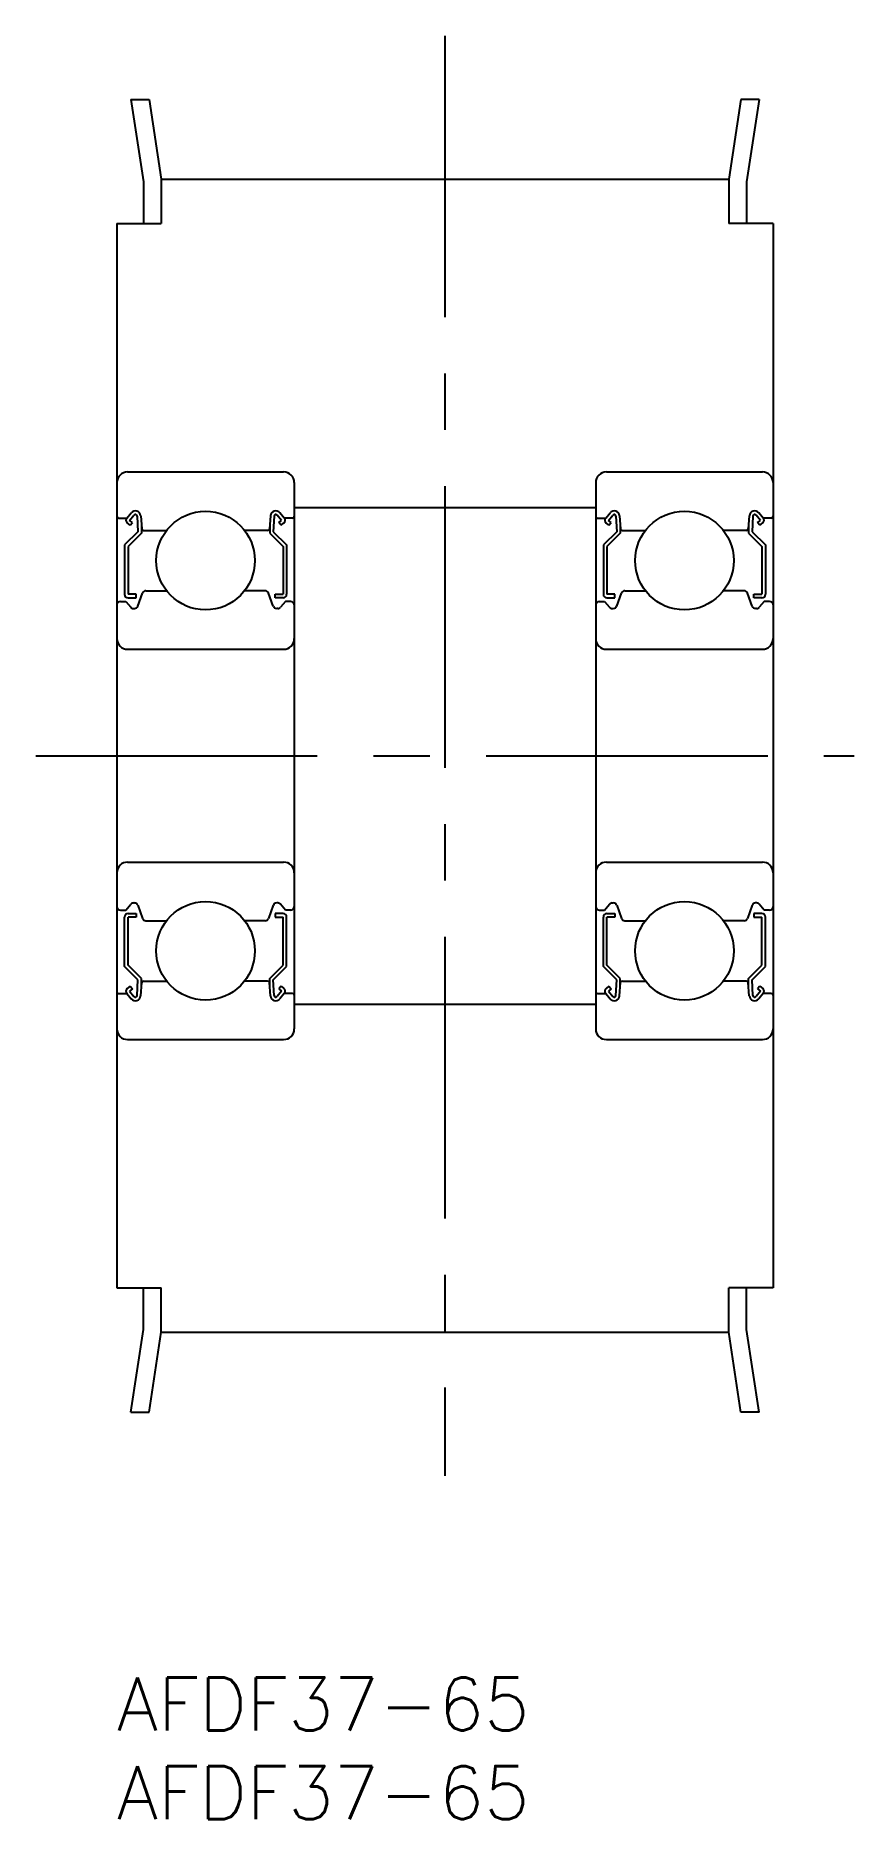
# Model space of a CAD drawing. Extents: x -5 to 42, y -8 to 93.
import ezdxf

# ---------------------------------------------------------------- set-up
doc = ezdxf.new("R2010")
doc.units = 0
doc.header["$LTSCALE"] = 0.5
doc.linetypes.add('CENTER', pattern=[50.8, 31.75, -6.35, 6.35, -6.35])
doc.layers.get('0').update_dxf_attribs({"linetype": 'CONTINUOUS'})
doc.layers.add('CENTER', color=1, linetype='CENTER')
doc.styles.get("Standard").update_dxf_attribs({"font": 'txt.shx', "height": 3, "bigfont": 'bigfont.shx'})

# ---------------------------------------------------------------- blocks, each defined once
blk = doc.blocks.new('*U10')
at = {"color": 7, "linetype": 'CONTINUOUS'}
blk.add_text('AFDF37-65', height=3, dxfattribs=at).set_placement((0, -3))
blk = doc.blocks.new('*U11')
at = {"color": 7, "linetype": 'CONTINUOUS'}
blk.add_text('AFDF37-65', height=3, dxfattribs=at).set_placement((0, -8))

msp = doc.modelspace()

# ---------------------------------------------------------------- linework, layer by layer
at = {"color": 7, "linetype": 'CONTINUOUS'}
for p, q in [((0.79, 88.96), (1.5, 84.31)), ((0.79, 88.96), (1.82, 88.96)), ((1.82, 88.96), (2.5, 84.46)), ((35.18, 88.96), (34.5, 84.46)), ((36.21, 88.96), (35.18, 88.96)), ((36.21, 88.96), (35.5, 84.31)), ((1.5, 84.31), (1.5, 81.96)), ((2.5, 84.46), (34.5, 84.46)), ((2.5, 84.46), (2.5, 81.96)), ((34.5, 84.46), (34.5, 81.96)), ((35.5, 84.31), (35.5, 81.96)), ((0, 81.96), (2.5, 81.96)), ((0, 81.96), (0, 21.96)), ((37, 81.96), (34.5, 81.96)), ((37, 81.96), (37, 21.96)), ((0.6, 67.96), (9.4, 67.96)), ((27.6, 67.96), (36.4, 67.96)), ((10, 67.36), (10, 36.56)), ((27, 67.36), (27, 36.56)), ((0.56, 65.36), (0.81, 65.66)), ((0.71, 65.23), (0.96, 65.53)), ((1.14, 65.47), (1.18, 64.59)), ((1.34, 65.49), (1.4, 64.75)), ((8.66, 65.49), (8.6, 64.75)), ((8.86, 65.47), (8.82, 64.59)), ((9.29, 65.23), (9.04, 65.53)), ((9.44, 65.36), (9.19, 65.66)), ((10, 65.96), (27, 65.96)), ((27.56, 65.36), (27.81, 65.66)), ((27.71, 65.23), (27.96, 65.53)), ((28.14, 65.47), (28.18, 64.59)), ((28.34, 65.49), (28.4, 64.75)), ((35.66, 65.49), (35.6, 64.75)), ((35.86, 65.47), (35.82, 64.59)), ((36.29, 65.23), (36.04, 65.53)), ((36.44, 65.36), (36.19, 65.66)), ((0.1, 65.36), (0.56, 65.36)), ((1.18, 64.59), (0.43, 63.84)), ((0.74, 64.95), (0.58, 65.08)), ((1.38, 64.51), (0.63, 63.76)), ((0.87, 65.1), (0.71, 65.23)), ((0.74, 64.95), (0.87, 65.1)), ((1.38, 64.98), (1.38, 64.51)), ((1.5, 64.66), (2.8, 64.66)), ((8.5, 64.66), (7.2, 64.66)), ((8.62, 64.98), (8.62, 64.51)), ((8.62, 64.51), (9.37, 63.76)), ((8.82, 64.59), (9.57, 63.84)), ((9.13, 65.1), (9.29, 65.23)), ((9.26, 64.95), (9.13, 65.1)), ((9.26, 64.95), (9.42, 65.08)), ((9.9, 65.36), (9.44, 65.36)), ((27.1, 65.36), (27.56, 65.36)), ((28.18, 64.59), (27.43, 63.84)), ((27.74, 64.95), (27.58, 65.08)), ((28.38, 64.51), (27.63, 63.76)), ((27.87, 65.1), (27.71, 65.23)), ((27.74, 64.95), (27.87, 65.1)), ((28.38, 64.98), (28.38, 64.51)), ((28.5, 64.66), (29.8, 64.66)), ((35.5, 64.66), (34.2, 64.66)), ((35.62, 64.98), (35.62, 64.51)), ((35.62, 64.51), (36.37, 63.76)), ((35.82, 64.59), (36.57, 63.84)), ((36.13, 65.1), (36.29, 65.23)), ((36.26, 64.95), (36.13, 65.1)), ((36.26, 64.95), (36.42, 65.08)), ((36.9, 65.36), (36.44, 65.36)), ((0.43, 63.84), (0.43, 61.06)), ((0.63, 63.76), (0.63, 61.06)), ((9.37, 63.76), (9.37, 61.06)), ((9.57, 63.84), (9.57, 61.06)), ((27.43, 63.84), (27.43, 61.06)), ((27.63, 63.76), (27.63, 61.06)), ((36.37, 63.76), (36.37, 61.06)), ((36.57, 63.84), (36.57, 61.06)), ((0.2, 60.66), (0.5, 60.66)), ((0.5, 60.66), (0.78, 60.33)), ((1.08, 61.06), (0.63, 61.06)), ((0.63, 60.86), (1.08, 60.86)), ((1.08, 60.86), (1.08, 61.06)), ((1.18, 60.39), (1.45, 61.13)), ((1.64, 61.26), (2.8, 61.26)), ((8.36, 61.26), (7.2, 61.26)), ((8.82, 60.39), (8.55, 61.13)), ((8.92, 61.06), (9.37, 61.06)), ((8.92, 60.86), (8.92, 61.06)), ((9.37, 60.86), (8.92, 60.86)), ((9.5, 60.66), (9.22, 60.33)), ((9.8, 60.66), (9.5, 60.66)), ((27.2, 60.66), (27.5, 60.66)), ((27.5, 60.66), (27.78, 60.33)), ((28.08, 61.06), (27.63, 61.06)), ((27.63, 60.86), (28.08, 60.86)), ((28.08, 60.86), (28.08, 61.06)), ((28.18, 60.39), (28.45, 61.13)), ((28.64, 61.26), (29.8, 61.26)), ((35.36, 61.26), (34.2, 61.26)), ((35.82, 60.39), (35.55, 61.13)), ((35.92, 61.06), (36.37, 61.06)), ((35.92, 60.86), (35.92, 61.06)), ((36.37, 60.86), (35.92, 60.86)), ((36.5, 60.66), (36.22, 60.33)), ((36.8, 60.66), (36.5, 60.66)), ((0.93, 60.26), (0.99, 60.26)), ((9.07, 60.26), (9.01, 60.26)), ((27.93, 60.26), (27.99, 60.26)), ((36.07, 60.26), (36.01, 60.26)), ((0.6, 57.96), (9.4, 57.96)), ((27.6, 57.96), (36.4, 57.96)), ((0.6, 45.96), (9.4, 45.96)), ((27.6, 45.96), (36.4, 45.96)), ((0.2, 43.26), (0.5, 43.26)), ((0.5, 43.26), (0.78, 43.59)), ((0.93, 43.66), (0.99, 43.66)), ((1.18, 43.53), (1.45, 42.79)), ((8.82, 43.53), (8.55, 42.79)), ((9.07, 43.66), (9.01, 43.66)), ((9.5, 43.26), (9.22, 43.59)), ((9.8, 43.26), (9.5, 43.26)), ((27.2, 43.26), (27.5, 43.26)), ((27.5, 43.26), (27.78, 43.59)), ((27.93, 43.66), (27.99, 43.66)), ((28.18, 43.53), (28.45, 42.79)), ((35.82, 43.53), (35.55, 42.79)), ((36.07, 43.66), (36.01, 43.66)), ((36.5, 43.26), (36.22, 43.59)), ((36.8, 43.26), (36.5, 43.26)), ((0.43, 40.08), (0.43, 42.86)), ((0.63, 43.06), (1.08, 43.06)), ((0.63, 40.16), (0.63, 42.86)), ((1.08, 42.86), (0.63, 42.86)), ((1.08, 43.06), (1.08, 42.86)), ((1.64, 42.66), (2.8, 42.66)), ((8.36, 42.66), (7.2, 42.66)), ((9.37, 43.06), (8.92, 43.06)), ((8.92, 43.06), (8.92, 42.86)), ((8.92, 42.86), (9.37, 42.86)), ((9.37, 40.16), (9.37, 42.86)), ((9.57, 40.08), (9.57, 42.86)), ((27.43, 40.08), (27.43, 42.86)), ((27.63, 43.06), (28.08, 43.06)), ((27.63, 40.16), (27.63, 42.86)), ((28.08, 42.86), (27.63, 42.86)), ((28.08, 43.06), (28.08, 42.86)), ((28.64, 42.66), (29.8, 42.66)), ((35.36, 42.66), (34.2, 42.66)), ((36.37, 43.06), (35.92, 43.06)), ((35.92, 43.06), (35.92, 42.86)), ((35.92, 42.86), (36.37, 42.86)), ((36.37, 40.16), (36.37, 42.86)), ((36.57, 40.08), (36.57, 42.86)), ((1.18, 39.33), (0.43, 40.08)), ((1.38, 39.41), (0.63, 40.16)), ((1.14, 38.45), (1.18, 39.33)), ((1.38, 38.94), (1.38, 39.41)), ((1.5, 39.26), (2.8, 39.26)), ((8.5, 39.26), (7.2, 39.26)), ((8.62, 39.41), (9.37, 40.16)), ((8.62, 38.94), (8.62, 39.41)), ((8.82, 39.33), (9.57, 40.08)), ((8.86, 38.45), (8.82, 39.33)), ((28.18, 39.33), (27.43, 40.08)), ((28.38, 39.41), (27.63, 40.16)), ((28.14, 38.45), (28.18, 39.33)), ((28.38, 38.94), (28.38, 39.41)), ((28.5, 39.26), (29.8, 39.26)), ((35.5, 39.26), (34.2, 39.26)), ((35.62, 39.41), (36.37, 40.16)), ((35.62, 38.94), (35.62, 39.41)), ((35.82, 39.33), (36.57, 40.08)), ((35.86, 38.45), (35.82, 39.33)), ((0.1, 38.56), (0.56, 38.56)), ((0.56, 38.56), (0.81, 38.26)), ((0.74, 38.97), (0.58, 38.84)), ((0.87, 38.82), (0.71, 38.69)), ((0.71, 38.69), (0.96, 38.39)), ((0.74, 38.97), (0.87, 38.82)), ((1.34, 38.43), (1.4, 39.17)), ((8.66, 38.43), (8.6, 39.17)), ((9.29, 38.69), (9.04, 38.39)), ((9.26, 38.97), (9.13, 38.82)), ((9.13, 38.82), (9.29, 38.69)), ((9.44, 38.56), (9.19, 38.26)), ((9.26, 38.97), (9.42, 38.84)), ((9.9, 38.56), (9.44, 38.56)), ((27.1, 38.56), (27.56, 38.56)), ((27.56, 38.56), (27.81, 38.26)), ((27.74, 38.97), (27.58, 38.84)), ((27.87, 38.82), (27.71, 38.69)), ((27.71, 38.69), (27.96, 38.39)), ((27.74, 38.97), (27.87, 38.82)), ((28.34, 38.43), (28.4, 39.17)), ((35.66, 38.43), (35.6, 39.17)), ((36.29, 38.69), (36.04, 38.39)), ((36.26, 38.97), (36.13, 38.82)), ((36.13, 38.82), (36.29, 38.69)), ((36.44, 38.56), (36.19, 38.26)), ((36.26, 38.97), (36.42, 38.84)), ((36.9, 38.56), (36.44, 38.56)), ((10, 37.96), (27, 37.96)), ((0.6, 35.96), (9.4, 35.96)), ((3, 35.96), (3, 35.96)), ((27.6, 35.96), (36.4, 35.96)), ((30, 35.96), (30, 35.96)), ((0, 21.96), (2.5, 21.96)), ((1.5, 19.61), (1.5, 21.96)), ((2.5, 19.46), (2.5, 21.96)), ((37, 21.96), (34.5, 21.96)), ((34.5, 19.46), (34.5, 21.96)), ((35.5, 19.61), (35.5, 21.96)), ((0.79, 14.96), (1.5, 19.61)), ((1.82, 14.96), (2.5, 19.46)), ((2.5, 19.46), (34.5, 19.46)), ((35.18, 14.96), (34.5, 19.46)), ((36.21, 14.96), (35.5, 19.61)), ((0.79, 14.96), (1.82, 14.96)), ((36.21, 14.96), (35.18, 14.96))]:
    msp.add_line(p, q, dxfattribs=at)
for centre in [(5, 62.96), (5, 62.96), (32, 62.96), (32, 62.96), (5, 40.96), (5, 40.96), (32, 40.96), (32, 40.96)]:
    msp.add_circle(centre, 2.78, dxfattribs=at)
for centre, radius, start, end in [((0.6, 67.36), 0.6, 90, 180), ((9.4, 67.36), 0.6, 0, 90), ((27.6, 67.36), 0.6, 90, 180), ((36.4, 67.36), 0.6, 0, 90), ((0.1, 65.46), 0.1, 180, 270), ((1.04, 65.46), 0.3, 4.9968, 140.0012), ((1.04, 65.46), 0.1, 2.8198, 140.0002), ((8.96, 65.46), 0.3, 39.9988, 175.0032), ((8.96, 65.46), 0.1, 39.9998, 177.1802), ((9.9, 65.46), 0.1, 270, 0), ((27.1, 65.46), 0.1, 180, 270), ((28.04, 65.46), 0.3, 4.9968, 140.0012), ((28.04, 65.46), 0.1, 2.8198, 140.0002), ((35.96, 65.46), 0.3, 39.9988, 175.0032), ((35.96, 65.46), 0.1, 39.9998, 177.1802), ((36.9, 65.46), 0.1, 270, 0), ((0.71, 65.23), 0.2, 140.0012, 230.087), ((1.5, 64.76), 0.1, 184.9968, 270), ((8.5, 64.76), 0.1, 270, 355.0032), ((9.29, 65.23), 0.2, 309.913, 39.9988), ((27.71, 65.23), 0.2, 140.0012, 230.087), ((28.5, 64.76), 0.1, 184.9968, 270), ((35.5, 64.76), 0.1, 270, 355.0032), ((36.29, 65.23), 0.2, 309.913, 39.9988), ((0.2, 60.46), 0.2, 90, 180), ((0.63, 61.06), 0.2, 180, 270), ((0.99, 60.46), 0.2, 270, 339.9916), ((1.64, 61.06), 0.2, 90, 159.9916), ((8.36, 61.06), 0.2, 20.0084, 90), ((9.01, 60.46), 0.2, 200.0084, 270), ((9.37, 61.06), 0.2, 270, 0), ((9.8, 60.46), 0.2, 0, 90), ((27.2, 60.46), 0.2, 90, 180), ((27.63, 61.06), 0.2, 180, 270), ((27.99, 60.46), 0.2, 270, 339.9916), ((28.64, 61.06), 0.2, 90, 159.9916), ((35.36, 61.06), 0.2, 20.0084, 90), ((36.01, 60.46), 0.2, 200.0084, 270), ((36.37, 61.06), 0.2, 270, 0), ((36.8, 60.46), 0.2, 0, 90), ((0.93, 60.46), 0.2, 219.9952, 270), ((9.07, 60.46), 0.2, 270, 320.0048), ((27.93, 60.46), 0.2, 219.9952, 270), ((36.07, 60.46), 0.2, 270, 320.0048), ((0.6, 58.56), 0.6, 180, 270), ((9.4, 58.56), 0.6, 270, 0), ((27.6, 58.56), 0.6, 180, 270), ((36.4, 58.56), 0.6, 270, 0), ((0.6, 45.36), 0.6, 90, 180), ((9.4, 45.36), 0.6, 0, 90), ((27.6, 45.36), 0.6, 90, 180), ((36.4, 45.36), 0.6, 0, 90), ((0.2, 43.46), 0.2, 180, 270), ((0.93, 43.46), 0.2, 90, 140.0048), ((0.99, 43.46), 0.2, 20.0084, 90), ((9.01, 43.46), 0.2, 90, 159.9916), ((9.07, 43.46), 0.2, 39.9952, 90), ((9.8, 43.46), 0.2, 270, 0), ((27.2, 43.46), 0.2, 180, 270), ((27.93, 43.46), 0.2, 90, 140.0048), ((27.99, 43.46), 0.2, 20.0084, 90), ((36.01, 43.46), 0.2, 90, 159.9916), ((36.07, 43.46), 0.2, 39.9952, 90), ((36.8, 43.46), 0.2, 270, 0), ((0.63, 42.86), 0.2, 90, 180), ((1.64, 42.86), 0.2, 200.0084, 270), ((8.36, 42.86), 0.2, 270, 339.9916), ((9.37, 42.86), 0.2, 0, 90), ((27.63, 42.86), 0.2, 90, 180), ((28.64, 42.86), 0.2, 200.0084, 270), ((35.36, 42.86), 0.2, 270, 339.9916), ((36.37, 42.86), 0.2, 0, 90), ((1.5, 39.16), 0.1, 90, 175.0032), ((8.5, 39.16), 0.1, 4.9968, 90), ((28.5, 39.16), 0.1, 90, 175.0032), ((35.5, 39.16), 0.1, 4.9968, 90), ((0.1, 38.46), 0.1, 90, 180), ((0.71, 38.69), 0.2, 129.913, 219.9988), ((1.04, 38.45), 0.3, 219.9988, 355.0032), ((1.04, 38.45), 0.1, 219.9998, 357.1802), ((8.96, 38.45), 0.3, 184.9968, 320.0012), ((8.96, 38.45), 0.1, 182.8198, 320.0002), ((9.29, 38.69), 0.2, 320.0012, 50.087), ((9.9, 38.46), 0.1, 0, 90), ((27.1, 38.46), 0.1, 90, 180), ((27.71, 38.69), 0.2, 129.913, 219.9988), ((28.04, 38.45), 0.3, 219.9988, 355.0032), ((28.04, 38.45), 0.1, 219.9998, 357.1802), ((35.96, 38.45), 0.3, 184.9968, 320.0012), ((35.96, 38.45), 0.1, 182.8198, 320.0002), ((36.29, 38.69), 0.2, 320.0012, 50.087), ((36.9, 38.46), 0.1, 0, 90), ((0.6, 36.56), 0.6, 180, 270), ((9.4, 36.56), 0.6, 270, 0), ((27.6, 36.56), 0.6, 180, 270), ((36.4, 36.56), 0.6, 270, 0)]:
    msp.add_arc(centre, radius, start, end, dxfattribs=at)
at = {"layer": 'CENTER', "color": 1, "linetype": 'CENTER'}
for p, q in [((18.5, 92.55), (18.5, 11.37)), ((-4.58, 51.96), (41.58, 51.96))]:
    msp.add_line(p, q, dxfattribs=at)

# ---------------------------------------------------------------- block references
at = {"color": 7, "linetype": 'CONTINUOUS'}
for name in ['*U10', '*U11']:
    msp.add_blockref(name, (0, 0), dxfattribs=at)

doc.saveas('drawing.dxf')
